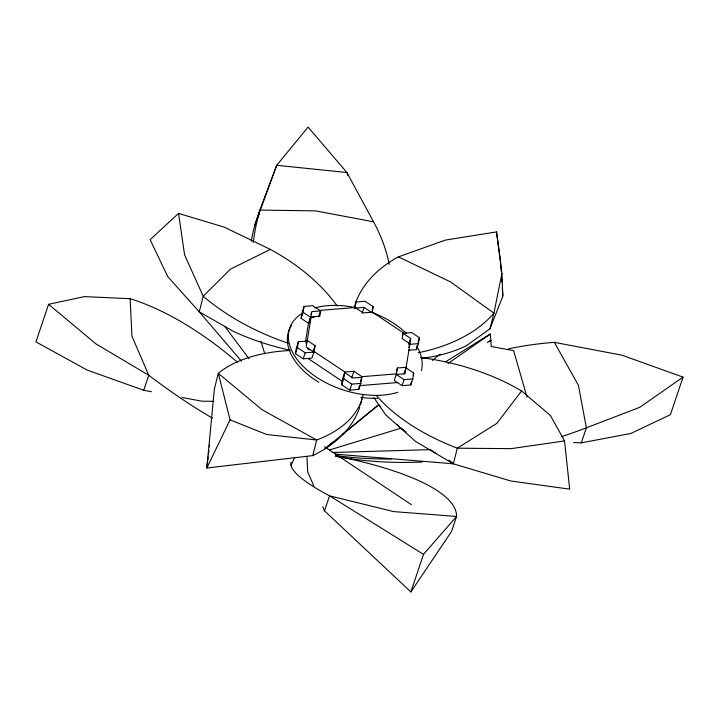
<?xml version="1.0" encoding="UTF-8"?>
<svg xmlns="http://www.w3.org/2000/svg" width="719" height="719" viewBox="0 0 719 719"><rect width="100%" height="100%" fill="white"/><g stroke="black" fill="none" stroke-linecap="round" stroke-linejoin="round"><path stroke-width="1.08" d="M208.142 456.898L206.829 468.006L312.756 455.612A177.539 107.571 13.9 0 0 359.77 407.107M208.402 454.678L208.923 450.238M209.319 446.903L209.58 444.684M403.943 373.889L406.163 367.283L409.947 343.736L402.182 338.559L403.125 332.672L372.37 312.163L363.311 312.891L355.24 307.507L320.746 310.311L319.802 316.198L311.093 316.899L307.31 340.447L315.075 345.623L314.131 351.51L311.911 358.125L303.202 358.835L295.428 353.649L296.381 347.762L298.403 341.759L307.112 341.049L306.168 346.935L313.933 352.112L305.224 352.822L297.459 347.637L298.403 341.759M311.093 316.899L308.864 323.514L301.099 318.337L302.043 312.45L304.065 306.438L312.783 305.728L320.548 310.914L311.83 311.615L310.887 317.501L303.121 312.325L304.065 306.438M305.458 342.109L308.649 322.238M308.864 323.514L309.655 318.607M341.678 384.755L343.7 378.742L344.68 372.622L352.759 378.005L361.819 377.277L360.839 383.398L358.808 389.401L349.758 390.138L341.678 384.755L342.657 378.634L344.886 372.02L353.946 371.283L362.017 376.675L396.511 373.871L397.454 367.984L406.163 367.283M371.274 312.163L364.093 307.373L355.033 308.109L356.022 301.989L365.081 301.252L373.152 306.636L372.172 312.765L372.37 312.163M358.808 389.401L359.464 385.321M410.684 338.451L409.74 344.338L418.458 343.628L419.402 337.741L411.636 332.564L402.919 333.274L410.684 338.451L408.662 344.464M396.511 373.871L394.291 380.486L402.056 385.663L410.765 384.953L411.232 382.014M408.805 350.261L416.427 349.641L417.065 345.713M412.787 378.949L413.731 373.062L405.965 367.876L405.022 373.763L396.313 374.473L404.078 379.65L412.787 378.949L410.765 384.953M355.366 303.301A165.136 106.888 12.9 0 1 398.416 256.872L445.394 240.083L496.523 231.913L501.916 273.391L493.926 313.169L489.99 328.772L466.667 345.542A164.633 96.562 18 0 1 421.505 358.386M312.756 455.612L316.693 440.01A178.024 91.655 15.1 0 0 363.005 395.198M373.871 397.652L385.815 414.962L415.699 441.529L453.365 463.809L457.311 448.207L496.829 423.365L521.608 390.983L550.457 415.528L564.532 440.927L569.673 489.154L510.832 481.002L453.365 463.809L335.467 454.147M237.701 362.457A261.365 129.258 51.5 0 0 130.112 298.691L84.402 296.605L48.595 304.308L35.95 341.876L87.161 370.06L143.728 390.291L151.394 391.729M143.728 390.291L148.779 375.264L131.963 336.204L130.112 298.691M301.099 318.337L303.121 312.325M295.428 353.649L297.459 347.637M310.824 314.625L311.498 312.621M306.096 344.05L307.31 340.447M303.202 358.835L305.224 352.822M318.517 316.917L320.746 310.311M312.855 352.238L315.075 345.623M354 308.002L356.022 301.989M355.033 308.109L355.24 307.507M362.07 313.385L364.093 307.373M372.145 309.646L373.152 306.636M351.717 377.897L353.946 371.283M349.758 390.138L351.78 384.126L360.839 383.398M360.471 381.277L362.017 376.675M340.761 456.942A274.559 67.469 2.2 0 1 456.592 516.44L451.532 531.467L410.873 591.926L324.503 510.858L329.563 495.831A261.365 38.871 15.7 0 1 291.024 462.164M402.245 335.27L403.125 332.672M396.502 370.815L397.454 367.984M408.734 347.34L409.947 343.736M402.056 385.663L404.078 379.65M418.054 341.75L419.402 337.741M416.427 349.641L418.458 343.628M413.057 375.066L413.731 373.062M410.873 591.926L423.509 554.358L456.592 516.44L393.679 511.604L329.563 495.831L423.509 554.358M573.645 442.553L581.303 442.85L586.362 427.823L578.462 385.42L554.331 342.343A261.365 179.408 -18.2 0 0 508.477 348.823M554.331 342.343L622.079 355.222L683.05 377.124L670.405 414.692L630.662 433.521L581.303 442.85M489.99 328.772L502.842 296.093L501.916 273.391M259.37 213.615L254.823 225.11A252.603 204.861 43.2 0 0 251.291 241.198M291.015 465.319L294.835 457.311M230.062 419.869L266.695 434.51L316.693 440.01L262.004 409.677L218.315 373.314L230.062 419.869L206.829 468.006L214.379 388.907L218.315 373.314A168.956 89.066 18 0 1 289.964 350.513M337.157 305.988A165.136 103.284 18.9 0 0 270.362 249.412L224.346 227.195L178.546 213.39L150.127 239.67L167.725 276.563L199.262 311.83L241.413 361.109M333.733 441.502L325.087 448.611L378.85 404.869L380.36 406.478M342.379 434.402L378.706 404.554M432.317 360.489L440.1 354.099M447.964 363.571L490.34 334.011L491.212 346.486L513.627 350.683L527 397.041M683.05 377.124L639.658 407.367L586.362 427.823A274.559 141.409 -13.3 0 1 561.431 436.685M445.582 361.81L490.34 334.011M487.212 342.541L491.104 340.33L489.154 341.399M270.362 249.412L230.502 269.113L203.207 296.228L199.262 311.83L233.423 331.387A164.633 95.007 11.8 0 0 290.018 350.189M329.473 449.959L400.753 428.245L403.638 429.971M564.532 440.927L511.11 448.638L457.311 448.207A178.024 95.088 10.2 0 1 376.594 395.702M311.992 317.447L314.167 317.277M359.931 385.609L397.742 382.544M332.214 452.512L429.62 449.663M213.615 401.346L201.787 401.175L182.069 397.481M373.547 221.776L315.488 210.883L259.883 210.074L254.823 225.11L276.698 165.289L308.127 127.074L346.882 172.515L373.547 221.776A231.033 153.345 19.3 0 1 389.231 264.475M398.416 256.872L450.588 281.938L493.926 313.169A165.136 104.21 10 0 1 418.215 352.732M314.131 351.51L344.886 372.02M307.678 348.787L309.404 349.937M343.7 378.742L351.78 384.126M307.993 358.457L342.469 381.447M324.512 446.751L411.376 504.675M406.145 432.119L400.753 428.245L396.978 424.219M430.375 449.528L435.759 453.401M48.595 304.308L95.933 343.889L148.779 375.264A261.365 80.204 42.6 0 0 212.536 418.197M449.114 460.223L453.365 463.809M224.777 326.435L249.062 358.718M313.888 486.197L307.687 471.808L306.923 456.358M322.732 506.751L324.503 510.858M347.951 175.679L346.882 172.515L276.698 165.289L259.883 210.074A261.365 217.551 49 0 0 253.259 242.393M178.546 213.39L184.603 254.903L203.207 296.228A165.136 97.973 20.2 0 0 288.319 343.224M496.523 231.913L500.388 260.08L501.134 270.991M501.503 276.456L501.88 281.911M502.248 287.366L502.842 296.093M362.331 396.537A177.539 107.571 13.9 0 1 360.426 405.031M420.669 357.568A168.956 95.447 8.4 0 1 521.608 390.983M264.862 353.901A261.365 217.551 49 0 1 261.042 341.264M421.981 462.092A274.559 141.409 -13.3 0 1 335.36 456.277M391.073 458.992A280.23 137.05 -15 0 1 335.387 455.495M397.688 392.295A69.213 41.36 18.6 0 1 309.494 372.065A69.213 41.36 18.6 0 1 300.919 314.131M314.823 307.885A69.213 41.36 18.6 0 1 355.348 307.606M372.038 312.441A69.213 41.36 18.6 0 1 406.298 333.301M416.831 346.396A69.213 41.36 18.6 0 1 421.424 370.573M377.529 398.344A69.213 41.36 18.6 0 1 360.785 397.328M318.868 382.337A69.213 41.36 18.6 0 1 291.662 325.267"/></g></svg>
